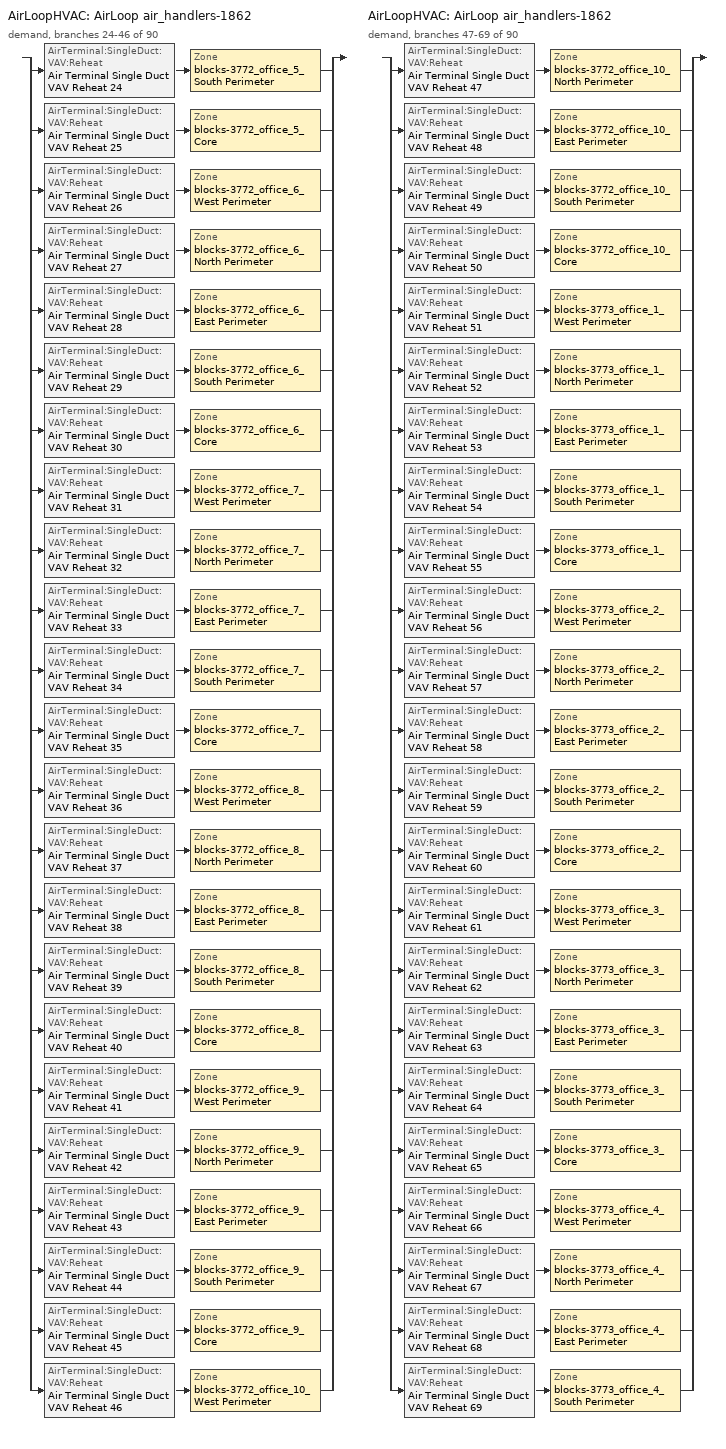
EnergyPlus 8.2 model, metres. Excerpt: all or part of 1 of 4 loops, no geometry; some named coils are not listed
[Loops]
AirLoopHVAC 'AirLoop air_handlers-1862'
 demand, branches 24-46 of 90: split
  | AirTerminal:SingleDuct:VAV:Reheat 'Air Terminal Single Duct VAV Reheat 24' > Zone 'blocks-3772_office_5_South Perimeter'
  | AirTerminal:SingleDuct:VAV:Reheat 'Air Terminal Single Duct VAV Reheat 25' > Zone 'blocks-3772_office_5_Core'
  | AirTerminal:SingleDuct:VAV:Reheat 'Air Terminal Single Duct VAV Reheat 26' > Zone 'blocks-3772_office_6_West Perimeter'
  | AirTerminal:SingleDuct:VAV:Reheat 'Air Terminal Single Duct VAV Reheat 27' > Zone 'blocks-3772_office_6_North Perimeter'
  | AirTerminal:SingleDuct:VAV:Reheat 'Air Terminal Single Duct VAV Reheat 28' > Zone 'blocks-3772_office_6_East Perimeter'
  | AirTerminal:SingleDuct:VAV:Reheat 'Air Terminal Single Duct VAV Reheat 29' > Zone 'blocks-3772_office_6_South Perimeter'
  | AirTerminal:SingleDuct:VAV:Reheat 'Air Terminal Single Duct VAV Reheat 30' > Zone 'blocks-3772_office_6_Core'
  | AirTerminal:SingleDuct:VAV:Reheat 'Air Terminal Single Duct VAV Reheat 31' > Zone 'blocks-3772_office_7_West Perimeter'
  | AirTerminal:SingleDuct:VAV:Reheat 'Air Terminal Single Duct VAV Reheat 32' > Zone 'blocks-3772_office_7_North Perimeter'
  | AirTerminal:SingleDuct:VAV:Reheat 'Air Terminal Single Duct VAV Reheat 33' > Zone 'blocks-3772_office_7_East Perimeter'
  | AirTerminal:SingleDuct:VAV:Reheat 'Air Terminal Single Duct VAV Reheat 34' > Zone 'blocks-3772_office_7_South Perimeter'
  | AirTerminal:SingleDuct:VAV:Reheat 'Air Terminal Single Duct VAV Reheat 35' > Zone 'blocks-3772_office_7_Core'
  | AirTerminal:SingleDuct:VAV:Reheat 'Air Terminal Single Duct VAV Reheat 36' > Zone 'blocks-3772_office_8_West Perimeter'
  | AirTerminal:SingleDuct:VAV:Reheat 'Air Terminal Single Duct VAV Reheat 37' > Zone 'blocks-3772_office_8_North Perimeter'
  | AirTerminal:SingleDuct:VAV:Reheat 'Air Terminal Single Duct VAV Reheat 38' > Zone 'blocks-3772_office_8_East Perimeter'
  | AirTerminal:SingleDuct:VAV:Reheat 'Air Terminal Single Duct VAV Reheat 39' > Zone 'blocks-3772_office_8_South Perimeter'
  | AirTerminal:SingleDuct:VAV:Reheat 'Air Terminal Single Duct VAV Reheat 40' > Zone 'blocks-3772_office_8_Core'
  | AirTerminal:SingleDuct:VAV:Reheat 'Air Terminal Single Duct VAV Reheat 41' > Zone 'blocks-3772_office_9_West Perimeter'
  | AirTerminal:SingleDuct:VAV:Reheat 'Air Terminal Single Duct VAV Reheat 42' > Zone 'blocks-3772_office_9_North Perimeter'
  | AirTerminal:SingleDuct:VAV:Reheat 'Air Terminal Single Duct VAV Reheat 43' > Zone 'blocks-3772_office_9_East Perimeter'
  | AirTerminal:SingleDuct:VAV:Reheat 'Air Terminal Single Duct VAV Reheat 44' > Zone 'blocks-3772_office_9_South Perimeter'
  | AirTerminal:SingleDuct:VAV:Reheat 'Air Terminal Single Duct VAV Reheat 45' > Zone 'blocks-3772_office_9_Core'
  | AirTerminal:SingleDuct:VAV:Reheat 'Air Terminal Single Duct VAV Reheat 46' > Zone 'blocks-3772_office_10_West Perimeter'
AirLoopHVAC 'AirLoop air_handlers-1862'
 demand, branches 47-69 of 90: split
  | AirTerminal:SingleDuct:VAV:Reheat 'Air Terminal Single Duct VAV Reheat 47' > Zone 'blocks-3772_office_10_North Perimeter'
  | AirTerminal:SingleDuct:VAV:Reheat 'Air Terminal Single Duct VAV Reheat 48' > Zone 'blocks-3772_office_10_East Perimeter'
  | AirTerminal:SingleDuct:VAV:Reheat 'Air Terminal Single Duct VAV Reheat 49' > Zone 'blocks-3772_office_10_South Perimeter'
  | AirTerminal:SingleDuct:VAV:Reheat 'Air Terminal Single Duct VAV Reheat 50' > Zone 'blocks-3772_office_10_Core'
  | AirTerminal:SingleDuct:VAV:Reheat 'Air Terminal Single Duct VAV Reheat 51' > Zone 'blocks-3773_office_1_West Perimeter'
  | AirTerminal:SingleDuct:VAV:Reheat 'Air Terminal Single Duct VAV Reheat 52' > Zone 'blocks-3773_office_1_North Perimeter'
  | AirTerminal:SingleDuct:VAV:Reheat 'Air Terminal Single Duct VAV Reheat 53' > Zone 'blocks-3773_office_1_East Perimeter'
  | AirTerminal:SingleDuct:VAV:Reheat 'Air Terminal Single Duct VAV Reheat 54' > Zone 'blocks-3773_office_1_South Perimeter'
  | AirTerminal:SingleDuct:VAV:Reheat 'Air Terminal Single Duct VAV Reheat 55' > Zone 'blocks-3773_office_1_Core'
  | AirTerminal:SingleDuct:VAV:Reheat 'Air Terminal Single Duct VAV Reheat 56' > Zone 'blocks-3773_office_2_West Perimeter'
  | AirTerminal:SingleDuct:VAV:Reheat 'Air Terminal Single Duct VAV Reheat 57' > Zone 'blocks-3773_office_2_North Perimeter'
  | AirTerminal:SingleDuct:VAV:Reheat 'Air Terminal Single Duct VAV Reheat 58' > Zone 'blocks-3773_office_2_East Perimeter'
  | AirTerminal:SingleDuct:VAV:Reheat 'Air Terminal Single Duct VAV Reheat 59' > Zone 'blocks-3773_office_2_South Perimeter'
  | AirTerminal:SingleDuct:VAV:Reheat 'Air Terminal Single Duct VAV Reheat 60' > Zone 'blocks-3773_office_2_Core'
  | AirTerminal:SingleDuct:VAV:Reheat 'Air Terminal Single Duct VAV Reheat 61' > Zone 'blocks-3773_office_3_West Perimeter'
  | AirTerminal:SingleDuct:VAV:Reheat 'Air Terminal Single Duct VAV Reheat 62' > Zone 'blocks-3773_office_3_North Perimeter'
  | AirTerminal:SingleDuct:VAV:Reheat 'Air Terminal Single Duct VAV Reheat 63' > Zone 'blocks-3773_office_3_East Perimeter'
  | AirTerminal:SingleDuct:VAV:Reheat 'Air Terminal Single Duct VAV Reheat 64' > Zone 'blocks-3773_office_3_South Perimeter'
  | AirTerminal:SingleDuct:VAV:Reheat 'Air Terminal Single Duct VAV Reheat 65' > Zone 'blocks-3773_office_3_Core'
  | AirTerminal:SingleDuct:VAV:Reheat 'Air Terminal Single Duct VAV Reheat 66' > Zone 'blocks-3773_office_4_West Perimeter'
  | AirTerminal:SingleDuct:VAV:Reheat 'Air Terminal Single Duct VAV Reheat 67' > Zone 'blocks-3773_office_4_North Perimeter'
  | AirTerminal:SingleDuct:VAV:Reheat 'Air Terminal Single Duct VAV Reheat 68' > Zone 'blocks-3773_office_4_East Perimeter'
  | AirTerminal:SingleDuct:VAV:Reheat 'Air Terminal Single Duct VAV Reheat 69' > Zone 'blocks-3773_office_4_South Perimeter'
[ZoneControl:Thermostat] Control Object Type 1=ThermostatSetpoint:DualSetpoint
Name | Zone or ZoneList | Control Type Schedule | Control Name 1
blocks-3772_office_10_Core Thermostat | blocks-3772_office_10_Core | blocks-3772_office_10_Core Thermostat Schedule | Thermostat Setpoint Dual Setpoint 50
blocks-3772_office_10_East Perimeter Thermostat | blocks-3772_office_10_East Perimeter | blocks-3772_office_10_East Perimeter Thermostat Schedule | Thermostat Setpoint Dual Setpoint 48
blocks-3772_office_10_North Perimeter Thermostat | blocks-3772_office_10_North Perimeter | blocks-3772_office_10_North Perimeter Thermostat Schedule | Thermostat Setpoint Dual Setpoint 47
blocks-3772_office_10_South Perimeter Thermostat | blocks-3772_office_10_South Perimeter | blocks-3772_office_10_South Perimeter Thermostat Schedule | Thermostat Setpoint Dual Setpoint 49
blocks-3772_office_10_West Perimeter Thermostat | blocks-3772_office_10_West Perimeter | blocks-3772_office_10_West Perimeter Thermostat Schedule | Thermostat Setpoint Dual Setpoint 46
blocks-3772_office_5_Core Thermostat | blocks-3772_office_5_Core | blocks-3772_office_5_Core Thermostat Schedule | Thermostat Setpoint Dual Setpoint 25
blocks-3772_office_5_South Perimeter Thermostat | blocks-3772_office_5_South Perimeter | blocks-3772_office_5_South Perimeter Thermostat Schedule | Thermostat Setpoint Dual Setpoint 24
blocks-3772_office_6_Core Thermostat | blocks-3772_office_6_Core | blocks-3772_office_6_Core Thermostat Schedule | Thermostat Setpoint Dual Setpoint 30
blocks-3772_office_6_East Perimeter Thermostat | blocks-3772_office_6_East Perimeter | blocks-3772_office_6_East Perimeter Thermostat Schedule | Thermostat Setpoint Dual Setpoint 28
blocks-3772_office_6_North Perimeter Thermostat | blocks-3772_office_6_North Perimeter | blocks-3772_office_6_North Perimeter Thermostat Schedule | Thermostat Setpoint Dual Setpoint 27
blocks-3772_office_6_South Perimeter Thermostat | blocks-3772_office_6_South Perimeter | blocks-3772_office_6_South Perimeter Thermostat Schedule | Thermostat Setpoint Dual Setpoint 29
blocks-3772_office_6_West Perimeter Thermostat | blocks-3772_office_6_West Perimeter | blocks-3772_office_6_West Perimeter Thermostat Schedule | Thermostat Setpoint Dual Setpoint 26
blocks-3772_office_7_Core Thermostat | blocks-3772_office_7_Core | blocks-3772_office_7_Core Thermostat Schedule | Thermostat Setpoint Dual Setpoint 35
blocks-3772_office_7_East Perimeter Thermostat | blocks-3772_office_7_East Perimeter | blocks-3772_office_7_East Perimeter Thermostat Schedule | Thermostat Setpoint Dual Setpoint 33
blocks-3772_office_7_North Perimeter Thermostat | blocks-3772_office_7_North Perimeter | blocks-3772_office_7_North Perimeter Thermostat Schedule | Thermostat Setpoint Dual Setpoint 32
blocks-3772_office_7_South Perimeter Thermostat | blocks-3772_office_7_South Perimeter | blocks-3772_office_7_South Perimeter Thermostat Schedule | Thermostat Setpoint Dual Setpoint 34
blocks-3772_office_7_West Perimeter Thermostat | blocks-3772_office_7_West Perimeter | blocks-3772_office_7_West Perimeter Thermostat Schedule | Thermostat Setpoint Dual Setpoint 31
blocks-3772_office_8_Core Thermostat | blocks-3772_office_8_Core | blocks-3772_office_8_Core Thermostat Schedule | Thermostat Setpoint Dual Setpoint 40
blocks-3772_office_8_East Perimeter Thermostat | blocks-3772_office_8_East Perimeter | blocks-3772_office_8_East Perimeter Thermostat Schedule | Thermostat Setpoint Dual Setpoint 38
blocks-3772_office_8_North Perimeter Thermostat | blocks-3772_office_8_North Perimeter | blocks-3772_office_8_North Perimeter Thermostat Schedule | Thermostat Setpoint Dual Setpoint 37
blocks-3772_office_8_South Perimeter Thermostat | blocks-3772_office_8_South Perimeter | blocks-3772_office_8_South Perimeter Thermostat Schedule | Thermostat Setpoint Dual Setpoint 39
blocks-3772_office_8_West Perimeter Thermostat | blocks-3772_office_8_West Perimeter | blocks-3772_office_8_West Perimeter Thermostat Schedule | Thermostat Setpoint Dual Setpoint 36
blocks-3772_office_9_Core Thermostat | blocks-3772_office_9_Core | blocks-3772_office_9_Core Thermostat Schedule | Thermostat Setpoint Dual Setpoint 45
blocks-3772_office_9_East Perimeter Thermostat | blocks-3772_office_9_East Perimeter | blocks-3772_office_9_East Perimeter Thermostat Schedule | Thermostat Setpoint Dual Setpoint 43
blocks-3772_office_9_North Perimeter Thermostat | blocks-3772_office_9_North Perimeter | blocks-3772_office_9_North Perimeter Thermostat Schedule | Thermostat Setpoint Dual Setpoint 42
blocks-3772_office_9_South Perimeter Thermostat | blocks-3772_office_9_South Perimeter | blocks-3772_office_9_South Perimeter Thermostat Schedule | Thermostat Setpoint Dual Setpoint 44
blocks-3772_office_9_West Perimeter Thermostat | blocks-3772_office_9_West Perimeter | blocks-3772_office_9_West Perimeter Thermostat Schedule | Thermostat Setpoint Dual Setpoint 41
blocks-3773_office_1_Core Thermostat | blocks-3773_office_1_Core | blocks-3773_office_1_Core Thermostat Schedule | Thermostat Setpoint Dual Setpoint 55
blocks-3773_office_1_East Perimeter Thermostat | blocks-3773_office_1_East Perimeter | blocks-3773_office_1_East Perimeter Thermostat Schedule | Thermostat Setpoint Dual Setpoint 53
blocks-3773_office_1_North Perimeter Thermostat | blocks-3773_office_1_North Perimeter | blocks-3773_office_1_North Perimeter Thermostat Schedule | Thermostat Setpoint Dual Setpoint 52
blocks-3773_office_1_South Perimeter Thermostat | blocks-3773_office_1_South Perimeter | blocks-3773_office_1_South Perimeter Thermostat Schedule | Thermostat Setpoint Dual Setpoint 54
blocks-3773_office_1_West Perimeter Thermostat | blocks-3773_office_1_West Perimeter | blocks-3773_office_1_West Perimeter Thermostat Schedule | Thermostat Setpoint Dual Setpoint 51
blocks-3773_office_2_Core Thermostat | blocks-3773_office_2_Core | blocks-3773_office_2_Core Thermostat Schedule | Thermostat Setpoint Dual Setpoint 60
blocks-3773_office_2_East Perimeter Thermostat | blocks-3773_office_2_East Perimeter | blocks-3773_office_2_East Perimeter Thermostat Schedule | Thermostat Setpoint Dual Setpoint 58
blocks-3773_office_2_North Perimeter Thermostat | blocks-3773_office_2_North Perimeter | blocks-3773_office_2_North Perimeter Thermostat Schedule | Thermostat Setpoint Dual Setpoint 57
blocks-3773_office_2_South Perimeter Thermostat | blocks-3773_office_2_South Perimeter | blocks-3773_office_2_South Perimeter Thermostat Schedule | Thermostat Setpoint Dual Setpoint 59
blocks-3773_office_2_West Perimeter Thermostat | blocks-3773_office_2_West Perimeter | blocks-3773_office_2_West Perimeter Thermostat Schedule | Thermostat Setpoint Dual Setpoint 56
blocks-3773_office_3_Core Thermostat | blocks-3773_office_3_Core | blocks-3773_office_3_Core Thermostat Schedule | Thermostat Setpoint Dual Setpoint 65
blocks-3773_office_3_East Perimeter Thermostat | blocks-3773_office_3_East Perimeter | blocks-3773_office_3_East Perimeter Thermostat Schedule | Thermostat Setpoint Dual Setpoint 63
blocks-3773_office_3_North Perimeter Thermostat | blocks-3773_office_3_North Perimeter | blocks-3773_office_3_North Perimeter Thermostat Schedule | Thermostat Setpoint Dual Setpoint 62
blocks-3773_office_3_South Perimeter Thermostat | blocks-3773_office_3_South Perimeter | blocks-3773_office_3_South Perimeter Thermostat Schedule | Thermostat Setpoint Dual Setpoint 64
blocks-3773_office_3_West Perimeter Thermostat | blocks-3773_office_3_West Perimeter | blocks-3773_office_3_West Perimeter Thermostat Schedule | Thermostat Setpoint Dual Setpoint 61
blocks-3773_office_4_East Perimeter Thermostat | blocks-3773_office_4_East Perimeter | blocks-3773_office_4_East Perimeter Thermostat Schedule | Thermostat Setpoint Dual Setpoint 68
blocks-3773_office_4_North Perimeter Thermostat | blocks-3773_office_4_North Perimeter | blocks-3773_office_4_North Perimeter Thermostat Schedule | Thermostat Setpoint Dual Setpoint 67
blocks-3773_office_4_South Perimeter Thermostat | blocks-3773_office_4_South Perimeter | blocks-3773_office_4_South Perimeter Thermostat Schedule | Thermostat Setpoint Dual Setpoint 69
blocks-3773_office_4_West Perimeter Thermostat | blocks-3773_office_4_West Perimeter | blocks-3773_office_4_West Perimeter Thermostat Schedule | Thermostat Setpoint Dual Setpoint 66
[ThermostatSetpoint:DualSetpoint]
Name | Heating Setpoint Temperature Schedule | Cooling Setpoint Temperature Schedule
Thermostat Setpoint Dual Setpoint 50; Thermostat Setpoint Dual Setpoint 48; Thermostat Setpoint Dual Setpoint 47; Thermostat Setpoint Dual Setpoint 49; Thermostat Setpoint Dual Setpoint 46; Thermostat Setpoint Dual Setpoint 25; Thermostat Setpoint Dual Setpoint 24; Thermostat Setpoint Dual Setpoint 30; Thermostat Setpoint Dual Setpoint 28; Thermostat Setpoint Dual Setpoint 27; Thermostat Setpoint Dual Setpoint 29; Thermostat Setpoint Dual Setpoint 26; Thermostat Setpoint Dual Setpoint 35; Thermostat Setpoint Dual Setpoint 33; Thermostat Setpoint Dual Setpoint 32; Thermostat Setpoint Dual Setpoint 34; Thermostat Setpoint Dual Setpoint 31; Thermostat Setpoint Dual Setpoint 40; Thermostat Setpoint Dual Setpoint 38; Thermostat Setpoint Dual Setpoint 37; Thermostat Setpoint Dual Setpoint 39; Thermostat Setpoint Dual Setpoint 36; Thermostat Setpoint Dual Setpoint 45; Thermostat Setpoint Dual Setpoint 43; Thermostat Setpoint Dual Setpoint 42; Thermostat Setpoint Dual Setpoint 44; Thermostat Setpoint Dual Setpoint 41 | PNNL_Asset_Rating_Office_Heating_Schedule | PNNL_Asset_Rating_Office_Cooling_Schedule
Thermostat Setpoint Dual Setpoint 55; Thermostat Setpoint Dual Setpoint 53; Thermostat Setpoint Dual Setpoint 52; Thermostat Setpoint Dual Setpoint 54; Thermostat Setpoint Dual Setpoint 51; Thermostat Setpoint Dual Setpoint 60; Thermostat Setpoint Dual Setpoint 58; Thermostat Setpoint Dual Setpoint 57; Thermostat Setpoint Dual Setpoint 59; Thermostat Setpoint Dual Setpoint 56; Thermostat Setpoint Dual Setpoint 65; Thermostat Setpoint Dual Setpoint 63; Thermostat Setpoint Dual Setpoint 62; Thermostat Setpoint Dual Setpoint 64; Thermostat Setpoint Dual Setpoint 61; Thermostat Setpoint Dual Setpoint 68; Thermostat Setpoint Dual Setpoint 67; Thermostat Setpoint Dual Setpoint 69; Thermostat Setpoint Dual Setpoint 66 | PNNL_Asset_Rating_Office_Heating_Schedule 1 | PNNL_Asset_Rating_Office_Cooling_Schedule 1
[AirTerminal:SingleDuct:VAV:Reheat] Availability Schedule=Always_On; Maximum Air Flow Rate {m3/s}=Autosize; Zone Minimum Air Flow Input Method=Constant; Constant Minimum Air Flow Fraction=0.4; Fixed Minimum Air Flow Rate {m3/s}=0; Maximum Hot Water or Steam Flow Rate {m3/s}=Autosize; Minimum Hot Water or Steam Flow Rate {m3/s}=0; Convergence Tolerance=0.001; Damper Heating Action=Normal; Maximum Flow per Zone Floor Area During Reheat {m3/s-m2}=Autocalculate; Maximum Flow Fraction During Reheat=Autocalculate; Maximum Reheat Air Temperature {C}=35
Name | Reheat Coil
Air Terminal Single Duct VAV Reheat 50 | Coil Heating Water 51
Air Terminal Single Duct VAV Reheat 48 | Coil Heating Water 49
Air Terminal Single Duct VAV Reheat 47 | Coil Heating Water 48
Air Terminal Single Duct VAV Reheat 49 | Coil Heating Water 50
Air Terminal Single Duct VAV Reheat 46 | Coil Heating Water 47
Air Terminal Single Duct VAV Reheat 25 | Coil Heating Water 26
Air Terminal Single Duct VAV Reheat 24 | Coil Heating Water 25
Air Terminal Single Duct VAV Reheat 30 | Coil Heating Water 31
Air Terminal Single Duct VAV Reheat 28 | Coil Heating Water 29
Air Terminal Single Duct VAV Reheat 27 | Coil Heating Water 28
Air Terminal Single Duct VAV Reheat 29 | Coil Heating Water 30
Air Terminal Single Duct VAV Reheat 26 | Coil Heating Water 27
Air Terminal Single Duct VAV Reheat 35 | Coil Heating Water 36
Air Terminal Single Duct VAV Reheat 33 | Coil Heating Water 34
Air Terminal Single Duct VAV Reheat 32 | Coil Heating Water 33
Air Terminal Single Duct VAV Reheat 34 | Coil Heating Water 35
Air Terminal Single Duct VAV Reheat 31 | Coil Heating Water 32
Air Terminal Single Duct VAV Reheat 40 | Coil Heating Water 41
Air Terminal Single Duct VAV Reheat 38 | Coil Heating Water 39
Air Terminal Single Duct VAV Reheat 37 | Coil Heating Water 38
Air Terminal Single Duct VAV Reheat 39 | Coil Heating Water 40
Air Terminal Single Duct VAV Reheat 36 | Coil Heating Water 37
Air Terminal Single Duct VAV Reheat 45 | Coil Heating Water 46
Air Terminal Single Duct VAV Reheat 43 | Coil Heating Water 44
Air Terminal Single Duct VAV Reheat 42 | Coil Heating Water 43
Air Terminal Single Duct VAV Reheat 44 | Coil Heating Water 45
Air Terminal Single Duct VAV Reheat 41 | Coil Heating Water 42
Air Terminal Single Duct VAV Reheat 55 | Coil Heating Water 56
Air Terminal Single Duct VAV Reheat 53 | Coil Heating Water 54
Air Terminal Single Duct VAV Reheat 52 | Coil Heating Water 53
Air Terminal Single Duct VAV Reheat 54 | Coil Heating Water 55
Air Terminal Single Duct VAV Reheat 51 | Coil Heating Water 52
Air Terminal Single Duct VAV Reheat 60 | Coil Heating Water 61
Air Terminal Single Duct VAV Reheat 58 | Coil Heating Water 59
Air Terminal Single Duct VAV Reheat 57 | Coil Heating Water 58
Air Terminal Single Duct VAV Reheat 59 | Coil Heating Water 60
Air Terminal Single Duct VAV Reheat 56 | Coil Heating Water 57
Air Terminal Single Duct VAV Reheat 65 | Coil Heating Water 66
Air Terminal Single Duct VAV Reheat 63 | Coil Heating Water 64
Air Terminal Single Duct VAV Reheat 62 | Coil Heating Water 63
Air Terminal Single Duct VAV Reheat 64 | Coil Heating Water 65
Air Terminal Single Duct VAV Reheat 61 | Coil Heating Water 62
Air Terminal Single Duct VAV Reheat 68 | Coil Heating Water 69
Air Terminal Single Duct VAV Reheat 67 | Coil Heating Water 68
Air Terminal Single Duct VAV Reheat 69 | Coil Heating Water 70
Air Terminal Single Duct VAV Reheat 66 | Coil Heating Water 67
[Zone equipment]
blocks-3772_office_10_Core: Air Terminal Single Duct VAV Reheat 50
blocks-3772_office_10_East Perimeter: Air Terminal Single Duct VAV Reheat 48
blocks-3772_office_10_North Perimeter: Air Terminal Single Duct VAV Reheat 47
blocks-3772_office_10_South Perimeter: Air Terminal Single Duct VAV Reheat 49
blocks-3772_office_10_West Perimeter: Air Terminal Single Duct VAV Reheat 46
blocks-3772_office_5_Core: Air Terminal Single Duct VAV Reheat 25
blocks-3772_office_5_South Perimeter: Air Terminal Single Duct VAV Reheat 24
blocks-3772_office_6_Core: Air Terminal Single Duct VAV Reheat 30
blocks-3772_office_6_East Perimeter: Air Terminal Single Duct VAV Reheat 28
blocks-3772_office_6_North Perimeter: Air Terminal Single Duct VAV Reheat 27
blocks-3772_office_6_South Perimeter: Air Terminal Single Duct VAV Reheat 29
blocks-3772_office_6_West Perimeter: Air Terminal Single Duct VAV Reheat 26
blocks-3772_office_7_Core: Air Terminal Single Duct VAV Reheat 35
blocks-3772_office_7_East Perimeter: Air Terminal Single Duct VAV Reheat 33
blocks-3772_office_7_North Perimeter: Air Terminal Single Duct VAV Reheat 32
blocks-3772_office_7_South Perimeter: Air Terminal Single Duct VAV Reheat 34
blocks-3772_office_7_West Perimeter: Air Terminal Single Duct VAV Reheat 31
blocks-3772_office_8_Core: Air Terminal Single Duct VAV Reheat 40
blocks-3772_office_8_East Perimeter: Air Terminal Single Duct VAV Reheat 38
blocks-3772_office_8_North Perimeter: Air Terminal Single Duct VAV Reheat 37
blocks-3772_office_8_South Perimeter: Air Terminal Single Duct VAV Reheat 39
blocks-3772_office_8_West Perimeter: Air Terminal Single Duct VAV Reheat 36
blocks-3772_office_9_Core: Air Terminal Single Duct VAV Reheat 45
blocks-3772_office_9_East Perimeter: Air Terminal Single Duct VAV Reheat 43
blocks-3772_office_9_North Perimeter: Air Terminal Single Duct VAV Reheat 42
blocks-3772_office_9_South Perimeter: Air Terminal Single Duct VAV Reheat 44
blocks-3772_office_9_West Perimeter: Air Terminal Single Duct VAV Reheat 41
blocks-3773_office_1_Core: Air Terminal Single Duct VAV Reheat 55
blocks-3773_office_1_East Perimeter: Air Terminal Single Duct VAV Reheat 53
blocks-3773_office_1_North Perimeter: Air Terminal Single Duct VAV Reheat 52
blocks-3773_office_1_South Perimeter: Air Terminal Single Duct VAV Reheat 54
blocks-3773_office_1_West Perimeter: Air Terminal Single Duct VAV Reheat 51
blocks-3773_office_2_Core: Air Terminal Single Duct VAV Reheat 60
blocks-3773_office_2_East Perimeter: Air Terminal Single Duct VAV Reheat 58
blocks-3773_office_2_North Perimeter: Air Terminal Single Duct VAV Reheat 57
blocks-3773_office_2_South Perimeter: Air Terminal Single Duct VAV Reheat 59
blocks-3773_office_2_West Perimeter: Air Terminal Single Duct VAV Reheat 56
blocks-3773_office_3_Core: Air Terminal Single Duct VAV Reheat 65
blocks-3773_office_3_East Perimeter: Air Terminal Single Duct VAV Reheat 63
blocks-3773_office_3_North Perimeter: Air Terminal Single Duct VAV Reheat 62
blocks-3773_office_3_South Perimeter: Air Terminal Single Duct VAV Reheat 64
blocks-3773_office_3_West Perimeter: Air Terminal Single Duct VAV Reheat 61
blocks-3773_office_4_East Perimeter: Air Terminal Single Duct VAV Reheat 68
blocks-3773_office_4_North Perimeter: Air Terminal Single Duct VAV Reheat 67
blocks-3773_office_4_South Perimeter: Air Terminal Single Duct VAV Reheat 69
blocks-3773_office_4_West Perimeter: Air Terminal Single Duct VAV Reheat 66
[Sizing:Zone] Zone Cooling Design Supply Air Temperature Input Method=SupplyAirTemperature; Zone Cooling Design Supply Air Temperature {C}=14; Zone Heating Design Supply Air Temperature Input Method=SupplyAirTemperature; Zone Heating Design Supply Air Temperature {C}=40; Zone Cooling Design Supply Air Humidity Ratio {kgWater/kgDryAir}=0.0085; Zone Heating Design Supply Air Humidity Ratio {kgWater/kgDryAir}=0.008; Design Specification Outdoor Air Object=PNNL_Asset_Rating_Office_Outdoor_Air; Cooling Design Air Flow Method=DesignDay; Cooling Design Air Flow Rate {m3/s}=0; Cooling Minimum Air Flow per Zone Floor Area {m3/s-m2}=0.000762; Cooling Minimum Air Flow {m3/s}=0; Cooling Minimum Air Flow Fraction=0; Heating Design Air Flow Method=DesignDay; Heating Design Air Flow Rate {m3/s}=0; Heating Maximum Air Flow per Zone Floor Area {m3/s-m2}=0.002032; Heating Maximum Air Flow {m3/s}=0.141576; Heating Maximum Air Flow Fraction=0.3
Name | Design Specification Zone Air Distribution Object
blocks-3772_office_10_Core | blocks-3772_office_10_Core Design Spec Zone Air Dist
blocks-3772_office_10_East Perimeter | blocks-3772_office_10_East Perimeter Design Spec Zone Air Dist
blocks-3772_office_10_North Perimeter | blocks-3772_office_10_North Perimeter Design Spec Zone Air Dist
blocks-3772_office_10_South Perimeter | blocks-3772_office_10_South Perimeter Design Spec Zone Air Dist
blocks-3772_office_10_West Perimeter | blocks-3772_office_10_West Perimeter Design Spec Zone Air Dist
blocks-3772_office_5_Core | blocks-3772_office_5_Core Design Spec Zone Air Dist
blocks-3772_office_5_South Perimeter | blocks-3772_office_5_South Perimeter Design Spec Zone Air Dist
blocks-3772_office_6_Core | blocks-3772_office_6_Core Design Spec Zone Air Dist
blocks-3772_office_6_East Perimeter | blocks-3772_office_6_East Perimeter Design Spec Zone Air Dist
blocks-3772_office_6_North Perimeter | blocks-3772_office_6_North Perimeter Design Spec Zone Air Dist
blocks-3772_office_6_South Perimeter | blocks-3772_office_6_South Perimeter Design Spec Zone Air Dist
blocks-3772_office_6_West Perimeter | blocks-3772_office_6_West Perimeter Design Spec Zone Air Dist
blocks-3772_office_7_Core | blocks-3772_office_7_Core Design Spec Zone Air Dist
blocks-3772_office_7_East Perimeter | blocks-3772_office_7_East Perimeter Design Spec Zone Air Dist
blocks-3772_office_7_North Perimeter | blocks-3772_office_7_North Perimeter Design Spec Zone Air Dist
blocks-3772_office_7_South Perimeter | blocks-3772_office_7_South Perimeter Design Spec Zone Air Dist
blocks-3772_office_7_West Perimeter | blocks-3772_office_7_West Perimeter Design Spec Zone Air Dist
blocks-3772_office_8_Core | blocks-3772_office_8_Core Design Spec Zone Air Dist
blocks-3772_office_8_East Perimeter | blocks-3772_office_8_East Perimeter Design Spec Zone Air Dist
blocks-3772_office_8_North Perimeter | blocks-3772_office_8_North Perimeter Design Spec Zone Air Dist
blocks-3772_office_8_South Perimeter | blocks-3772_office_8_South Perimeter Design Spec Zone Air Dist
blocks-3772_office_8_West Perimeter | blocks-3772_office_8_West Perimeter Design Spec Zone Air Dist
blocks-3772_office_9_Core | blocks-3772_office_9_Core Design Spec Zone Air Dist
blocks-3772_office_9_East Perimeter | blocks-3772_office_9_East Perimeter Design Spec Zone Air Dist
blocks-3772_office_9_North Perimeter | blocks-3772_office_9_North Perimeter Design Spec Zone Air Dist
blocks-3772_office_9_South Perimeter | blocks-3772_office_9_South Perimeter Design Spec Zone Air Dist
blocks-3772_office_9_West Perimeter | blocks-3772_office_9_West Perimeter Design Spec Zone Air Dist
blocks-3773_office_1_Core | blocks-3773_office_1_Core Design Spec Zone Air Dist
blocks-3773_office_1_East Perimeter | blocks-3773_office_1_East Perimeter Design Spec Zone Air Dist
blocks-3773_office_1_North Perimeter | blocks-3773_office_1_North Perimeter Design Spec Zone Air Dist
blocks-3773_office_1_South Perimeter | blocks-3773_office_1_South Perimeter Design Spec Zone Air Dist
blocks-3773_office_1_West Perimeter | blocks-3773_office_1_West Perimeter Design Spec Zone Air Dist
blocks-3773_office_2_Core | blocks-3773_office_2_Core Design Spec Zone Air Dist
blocks-3773_office_2_East Perimeter | blocks-3773_office_2_East Perimeter Design Spec Zone Air Dist
blocks-3773_office_2_North Perimeter | blocks-3773_office_2_North Perimeter Design Spec Zone Air Dist
blocks-3773_office_2_South Perimeter | blocks-3773_office_2_South Perimeter Design Spec Zone Air Dist
blocks-3773_office_2_West Perimeter | blocks-3773_office_2_West Perimeter Design Spec Zone Air Dist
blocks-3773_office_3_Core | blocks-3773_office_3_Core Design Spec Zone Air Dist
blocks-3773_office_3_East Perimeter | blocks-3773_office_3_East Perimeter Design Spec Zone Air Dist
blocks-3773_office_3_North Perimeter | blocks-3773_office_3_North Perimeter Design Spec Zone Air Dist
blocks-3773_office_3_South Perimeter | blocks-3773_office_3_South Perimeter Design Spec Zone Air Dist
blocks-3773_office_3_West Perimeter | blocks-3773_office_3_West Perimeter Design Spec Zone Air Dist
blocks-3773_office_4_East Perimeter | blocks-3773_office_4_East Perimeter Design Spec Zone Air Dist
blocks-3773_office_4_North Perimeter | blocks-3773_office_4_North Perimeter Design Spec Zone Air Dist
blocks-3773_office_4_South Perimeter | blocks-3773_office_4_South Perimeter Design Spec Zone Air Dist
blocks-3773_office_4_West Perimeter | blocks-3773_office_4_West Perimeter Design Spec Zone Air Dist
[DesignSpecification:ZoneAirDistribution] Zone Air Distribution Effectiveness in Cooling Mode=1; Zone Air Distribution Effectiveness in Heating Mode=1
blocks-3772_office_10_Core Design Spec Zone Air Dist; blocks-3772_office_10_East Perimeter Design Spec Zone Air Dist; blocks-3772_office_10_North Perimeter Design Spec Zone Air Dist; blocks-3772_office_10_South Perimeter Design Spec Zone Air Dist; blocks-3772_office_10_West Perimeter Design Spec Zone Air Dist; blocks-3772_office_5_Core Design Spec Zone Air Dist; blocks-3772_office_5_South Perimeter Design Spec Zone Air Dist; blocks-3772_office_6_Core Design Spec Zone Air Dist; blocks-3772_office_6_East Perimeter Design Spec Zone Air Dist; blocks-3772_office_6_North Perimeter Design Spec Zone Air Dist; blocks-3772_office_6_South Perimeter Design Spec Zone Air Dist; blocks-3772_office_6_West Perimeter Design Spec Zone Air Dist; blocks-3772_office_7_Core Design Spec Zone Air Dist; blocks-3772_office_7_East Perimeter Design Spec Zone Air Dist; blocks-3772_office_7_North Perimeter Design Spec Zone Air Dist; blocks-3772_office_7_South Perimeter Design Spec Zone Air Dist; blocks-3772_office_7_West Perimeter Design Spec Zone Air Dist; blocks-3772_office_8_Core Design Spec Zone Air Dist; blocks-3772_office_8_East Perimeter Design Spec Zone Air Dist; blocks-3772_office_8_North Perimeter Design Spec Zone Air Dist; blocks-3772_office_8_South Perimeter Design Spec Zone Air Dist; blocks-3772_office_8_West Perimeter Design Spec Zone Air Dist; blocks-3772_office_9_Core Design Spec Zone Air Dist; blocks-3772_office_9_East Perimeter Design Spec Zone Air Dist; blocks-3772_office_9_North Perimeter Design Spec Zone Air Dist; blocks-3772_office_9_South Perimeter Design Spec Zone Air Dist; blocks-3772_office_9_West Perimeter Design Spec Zone Air Dist; blocks-3773_office_1_Core Design Spec Zone Air Dist; blocks-3773_office_1_East Perimeter Design Spec Zone Air Dist; blocks-3773_office_1_North Perimeter Design Spec Zone Air Dist; blocks-3773_office_1_South Perimeter Design Spec Zone Air Dist; blocks-3773_office_1_West Perimeter Design Spec Zone Air Dist; blocks-3773_office_2_Core Design Spec Zone Air Dist; blocks-3773_office_2_East Perimeter Design Spec Zone Air Dist; blocks-3773_office_2_North Perimeter Design Spec Zone Air Dist; blocks-3773_office_2_South Perimeter Design Spec Zone Air Dist; blocks-3773_office_2_West Perimeter Design Spec Zone Air Dist; blocks-3773_office_3_Core Design Spec Zone Air Dist; blocks-3773_office_3_East Perimeter Design Spec Zone Air Dist; blocks-3773_office_3_North Perimeter Design Spec Zone Air Dist; blocks-3773_office_3_South Perimeter Design Spec Zone Air Dist; blocks-3773_office_3_West Perimeter Design Spec Zone Air Dist; blocks-3773_office_4_East Perimeter Design Spec Zone Air Dist; blocks-3773_office_4_North Perimeter Design Spec Zone Air Dist; blocks-3773_office_4_South Perimeter Design Spec Zone Air Dist; blocks-3773_office_4_West Perimeter Design Spec Zone Air Dist
[DesignSpecification:OutdoorAir]
PNNL_Asset_Rating_Office_Outdoor_Air: Outdoor Air Method=Sum; Outdoor Air Flow per Person {m3/s-person}=0; Outdoor Air Flow per Zone Floor Area {m3/s-m2}=0.0004318; Outdoor Air Flow per Zone {m3/s}=0; Outdoor Air Flow Air Changes per Hour {1/hr}=0
[Schedule:Day:Interval]
PNNL_Asset_Rating_Office_Heating_Schedule_Week_Day; PNNL_Asset_Rating_Office_Heating_Schedule_Winter_Design_Day; PNNL_Asset_Rating_Office_Heating_Schedule_Week_Day 1; PNNL_Asset_Rating_Office_Heating_Schedule_Winter_Design_Day 1: No, 01:00, 15.6, 02:00, 15.6, 03:00, 15.6, 04:00, 15.6, 05:00, 15.6, 06:00, 17.6, 07:00, 19.6, 08:00, 21, 09:00, 21, 10:00, 21, 11:00, 21, 12:00, 21, 13:00, 21, 14:00, 21, 15:00, 21, 16:00, 21, 17:00, 21, 18:00, 21, 19:00, 21, 20:00, 21, 21:00, 21, 22:00, 21, 23:00, 15.6, 24:00, 15.6
PNNL_Asset_Rating_Office_Heating_Schedule_Saturday; PNNL_Asset_Rating_Office_Heating_Schedule_Saturday 1: No, 01:00, 15.6, 02:00, 15.6, 03:00, 15.6, 04:00, 15.6, 05:00, 15.6, 06:00, 17.6, 07:00, 19.6, 08:00, 21, 09:00, 21, 10:00, 21, 11:00, 21, 12:00, 21, 13:00, 21, 14:00, 21, 15:00, 21, 16:00, 21, 17:00, 21, 18:00, 15.6, 19:00, 15.6, 20:00, 15.6, 21:00, 15.6, 22:00, 15.6, 23:00, 15.6, 24:00, 15.6
PNNL_Asset_Rating_Office_Heating_Schedule_Sunday; PNNL_Asset_Rating_Office_Heating_Schedule_Summer_Design_Day; PNNL_Asset_Rating_Office_Heating_Schedule_Sunday 1; PNNL_Asset_Rating_Office_Heating_Schedule_Summer_Design_Day 1: No, 01:00, 15.6, 02:00, 15.6, 03:00, 15.6, 04:00, 15.6, 05:00, 15.6, 06:00, 15.6, 07:00, 15.6, 08:00, 15.6, 09:00, 15.6, 10:00, 15.6, 11:00, 15.6, 12:00, 15.6, 13:00, 15.6, 14:00, 15.6, 15:00, 15.6, 16:00, 15.6, 17:00, 15.6, 18:00, 15.6, 19:00, 15.6, 20:00, 15.6, 21:00, 15.6, 22:00, 15.6, 23:00, 15.6, 24:00, 15.6
PNNL_Asset_Rating_Office_Cooling_Schedule_Week_Day; PNNL_Asset_Rating_Office_Cooling_Schedule_Summer_Design_Day; PNNL_Asset_Rating_Office_Cooling_Schedule_Week_Day 1; PNNL_Asset_Rating_Office_Cooling_Schedule_Summer_Design_Day 1: No, 01:00, 26.7, 02:00, 26.7, 03:00, 26.7, 04:00, 26.7, 05:00, 26.7, 06:00, 25.7, 07:00, 25, 08:00, 24, 09:00, 24, 10:00, 24, 11:00, 24, 12:00, 24, 13:00, 24, 14:00, 24, 15:00, 24, 16:00, 24, 17:00, 24, 18:00, 24, 19:00, 24, 20:00, 24, 21:00, 24, 22:00, 24, 23:00, 26.7, 24:00, 26.7
PNNL_Asset_Rating_Office_Cooling_Schedule_Saturday; PNNL_Asset_Rating_Office_Cooling_Schedule_Saturday 1: No, 01:00, 26.7, 02:00, 26.7, 03:00, 26.7, 04:00, 26.7, 05:00, 26.7, 06:00, 25.7, 07:00, 25, 08:00, 24, 09:00, 24, 10:00, 24, 11:00, 24, 12:00, 24, 13:00, 24, 14:00, 24, 15:00, 24, 16:00, 24, 17:00, 24, 18:00, 26.7, 19:00, 26.7, 20:00, 26.7, 21:00, 26.7, 22:00, 26.7, 23:00, 26.7, 24:00, 26.7
PNNL_Asset_Rating_Office_Cooling_Schedule_Sunday; PNNL_Asset_Rating_Office_Cooling_Schedule_Winter_Design_Day; PNNL_Asset_Rating_Office_Cooling_Schedule_Sunday 1; PNNL_Asset_Rating_Office_Cooling_Schedule_Winter_Design_Day 1: No, 01:00, 26.7, 02:00, 26.7, 03:00, 26.7, 04:00, 26.7, 05:00, 26.7, 06:00, 26.7, 07:00, 26.7, 08:00, 26.7, 09:00, 26.7, 10:00, 26.7, 11:00, 26.7, 12:00, 26.7, 13:00, 26.7, 14:00, 26.7, 15:00, 26.7, 16:00, 26.7, 17:00, 26.7, 18:00, 26.7, 19:00, 26.7, 20:00, 26.7, 21:00, 26.7, 22:00, 26.7, 23:00, 26.7, 24:00, 26.7
Always_On_Default; Always_On_Summer_Design_Day; Always_On_Winter_Design_Day: No, 24:00, 1
[Schedule:Week:Daily]
Schedule:Week:Daily {9dd56bcc-7412-4463-8e86-8afb7f9171bf}: PNNL_Asset_Rating_Office_Heating_Schedule_Week_Day, PNNL_Asset_Rating_Office_Heating_Schedule_Week_Day, PNNL_Asset_Rating_Office_Heating_Schedule_Week_Day, PNNL_Asset_Rating_Office_Heating_Schedule_Week_Day, PNNL_Asset_Rating_Office_Heating_Schedule_Week_Day, PNNL_Asset_Rating_Office_Heating_Schedule_Week_Day, PNNL_Asset_Rating_Office_Heating_Schedule_Saturday, PNNL_Asset_Rating_Office_Heating_Schedule_Week_Day, PNNL_Asset_Rating_Office_Heating_Schedule_Summer_Design_Day, PNNL_Asset_Rating_Office_Heating_Schedule_Winter_Design_Day, PNNL_Asset_Rating_Office_Heating_Schedule_Week_Day, PNNL_Asset_Rating_Office_Heating_Schedule_Week_Day
Schedule:Week:Daily {4b1b7100-c1e8-43c6-99c4-c374a3507a67}: PNNL_Asset_Rating_Office_Heating_Schedule_Sunday, PNNL_Asset_Rating_Office_Heating_Schedule_Week_Day, PNNL_Asset_Rating_Office_Heating_Schedule_Week_Day, PNNL_Asset_Rating_Office_Heating_Schedule_Week_Day, PNNL_Asset_Rating_Office_Heating_Schedule_Week_Day, PNNL_Asset_Rating_Office_Heating_Schedule_Week_Day, PNNL_Asset_Rating_Office_Heating_Schedule_Saturday, PNNL_Asset_Rating_Office_Heating_Schedule_Week_Day, PNNL_Asset_Rating_Office_Heating_Schedule_Summer_Design_Day, PNNL_Asset_Rating_Office_Heating_Schedule_Winter_Design_Day, PNNL_Asset_Rating_Office_Heating_Schedule_Week_Day, PNNL_Asset_Rating_Office_Heating_Schedule_Week_Day
Schedule:Week:Daily {e513511e-12bc-4b85-abca-a77b4efa03b0}: PNNL_Asset_Rating_Office_Cooling_Schedule_Week_Day, PNNL_Asset_Rating_Office_Cooling_Schedule_Week_Day, PNNL_Asset_Rating_Office_Cooling_Schedule_Week_Day, PNNL_Asset_Rating_Office_Cooling_Schedule_Week_Day, PNNL_Asset_Rating_Office_Cooling_Schedule_Week_Day, PNNL_Asset_Rating_Office_Cooling_Schedule_Week_Day, PNNL_Asset_Rating_Office_Cooling_Schedule_Saturday, PNNL_Asset_Rating_Office_Cooling_Schedule_Week_Day, PNNL_Asset_Rating_Office_Cooling_Schedule_Summer_Design_Day, PNNL_Asset_Rating_Office_Cooling_Schedule_Winter_Design_Day, PNNL_Asset_Rating_Office_Cooling_Schedule_Week_Day, PNNL_Asset_Rating_Office_Cooling_Schedule_Week_Day
Schedule:Week:Daily {5deea7b2-5378-42de-80a4-d3a2b7e781a5}: PNNL_Asset_Rating_Office_Cooling_Schedule_Sunday, PNNL_Asset_Rating_Office_Cooling_Schedule_Week_Day, PNNL_Asset_Rating_Office_Cooling_Schedule_Week_Day, PNNL_Asset_Rating_Office_Cooling_Schedule_Week_Day, PNNL_Asset_Rating_Office_Cooling_Schedule_Week_Day, PNNL_Asset_Rating_Office_Cooling_Schedule_Week_Day, PNNL_Asset_Rating_Office_Cooling_Schedule_Saturday, PNNL_Asset_Rating_Office_Cooling_Schedule_Week_Day, PNNL_Asset_Rating_Office_Cooling_Schedule_Summer_Design_Day, PNNL_Asset_Rating_Office_Cooling_Schedule_Winter_Design_Day, PNNL_Asset_Rating_Office_Cooling_Schedule_Week_Day, PNNL_Asset_Rating_Office_Cooling_Schedule_Week_Day
Schedule:Week:Daily {499cf1ef-c21c-4c92-888c-d516116ef112}: Always_On_Default, Always_On_Default, Always_On_Default, Always_On_Default, Always_On_Default, Always_On_Default, Always_On_Default, Always_On_Default, Always_On_Summer_Design_Day, Always_On_Winter_Design_Day, Always_On_Default, Always_On_Default
Schedule:Week:Daily {35902cab-18f7-45b0-8f26-58888df19278}: PNNL_Asset_Rating_Office_Heating_Schedule_Week_Day 1, PNNL_Asset_Rating_Office_Heating_Schedule_Week_Day 1, PNNL_Asset_Rating_Office_Heating_Schedule_Week_Day 1, PNNL_Asset_Rating_Office_Heating_Schedule_Week_Day 1, PNNL_Asset_Rating_Office_Heating_Schedule_Week_Day 1, PNNL_Asset_Rating_Office_Heating_Schedule_Week_Day 1, PNNL_Asset_Rating_Office_Heating_Schedule_Saturday 1, PNNL_Asset_Rating_Office_Heating_Schedule_Week_Day 1, PNNL_Asset_Rating_Office_Heating_Schedule_Summer_Design_Day 1, PNNL_Asset_Rating_Office_Heating_Schedule_Winter_Design_Day 1, PNNL_Asset_Rating_Office_Heating_Schedule_Week_Day 1, PNNL_Asset_Rating_Office_Heating_Schedule_Week_Day 1
Schedule:Week:Daily {308bfdde-2d96-4473-9d6c-d96978d79c25}: PNNL_Asset_Rating_Office_Heating_Schedule_Sunday 1, PNNL_Asset_Rating_Office_Heating_Schedule_Week_Day 1, PNNL_Asset_Rating_Office_Heating_Schedule_Week_Day 1, PNNL_Asset_Rating_Office_Heating_Schedule_Week_Day 1, PNNL_Asset_Rating_Office_Heating_Schedule_Week_Day 1, PNNL_Asset_Rating_Office_Heating_Schedule_Week_Day 1, PNNL_Asset_Rating_Office_Heating_Schedule_Saturday 1, PNNL_Asset_Rating_Office_Heating_Schedule_Week_Day 1, PNNL_Asset_Rating_Office_Heating_Schedule_Summer_Design_Day 1, PNNL_Asset_Rating_Office_Heating_Schedule_Winter_Design_Day 1, PNNL_Asset_Rating_Office_Heating_Schedule_Week_Day 1, PNNL_Asset_Rating_Office_Heating_Schedule_Week_Day 1
Schedule:Week:Daily {a43f40e2-28ae-47b5-b459-fd7c2e348995}: PNNL_Asset_Rating_Office_Cooling_Schedule_Week_Day 1, PNNL_Asset_Rating_Office_Cooling_Schedule_Week_Day 1, PNNL_Asset_Rating_Office_Cooling_Schedule_Week_Day 1, PNNL_Asset_Rating_Office_Cooling_Schedule_Week_Day 1, PNNL_Asset_Rating_Office_Cooling_Schedule_Week_Day 1, PNNL_Asset_Rating_Office_Cooling_Schedule_Week_Day 1, PNNL_Asset_Rating_Office_Cooling_Schedule_Saturday 1, PNNL_Asset_Rating_Office_Cooling_Schedule_Week_Day 1, PNNL_Asset_Rating_Office_Cooling_Schedule_Summer_Design_Day 1, PNNL_Asset_Rating_Office_Cooling_Schedule_Winter_Design_Day 1, PNNL_Asset_Rating_Office_Cooling_Schedule_Week_Day 1, PNNL_Asset_Rating_Office_Cooling_Schedule_Week_Day 1
Schedule:Week:Daily {2e4da0ae-5f2c-4347-b162-f13165898aad}: PNNL_Asset_Rating_Office_Cooling_Schedule_Sunday 1, PNNL_Asset_Rating_Office_Cooling_Schedule_Week_Day 1, PNNL_Asset_Rating_Office_Cooling_Schedule_Week_Day 1, PNNL_Asset_Rating_Office_Cooling_Schedule_Week_Day 1, PNNL_Asset_Rating_Office_Cooling_Schedule_Week_Day 1, PNNL_Asset_Rating_Office_Cooling_Schedule_Week_Day 1, PNNL_Asset_Rating_Office_Cooling_Schedule_Saturday 1, PNNL_Asset_Rating_Office_Cooling_Schedule_Week_Day 1, PNNL_Asset_Rating_Office_Cooling_Schedule_Summer_Design_Day 1, PNNL_Asset_Rating_Office_Cooling_Schedule_Winter_Design_Day 1, PNNL_Asset_Rating_Office_Cooling_Schedule_Week_Day 1, PNNL_Asset_Rating_Office_Cooling_Schedule_Week_Day 1
[Schedule:Year]
PNNL_Asset_Rating_Office_Heating_Schedule: Schedule:Week:Daily {9dd56bcc-7412-4463-8e86-8afb7f9171bf}, 1, 1, 1, 3, Schedule:Week:Daily {4b1b7100-c1e8-43c6-99c4-c374a3507a67}, 1, 4, 12, 31
PNNL_Asset_Rating_Office_Cooling_Schedule: Schedule:Week:Daily {e513511e-12bc-4b85-abca-a77b4efa03b0}, 1, 1, 1, 3, Schedule:Week:Daily {5deea7b2-5378-42de-80a4-d3a2b7e781a5}, 1, 4, 12, 31
Always_On: Schedule:Week:Daily {499cf1ef-c21c-4c92-888c-d516116ef112}, 1, 1, 12, 31
PNNL_Asset_Rating_Office_Heating_Schedule 1: Schedule:Week:Daily {35902cab-18f7-45b0-8f26-58888df19278}, 1, 1, 1, 3, Schedule:Week:Daily {308bfdde-2d96-4473-9d6c-d96978d79c25}, 1, 4, 12, 31
PNNL_Asset_Rating_Office_Cooling_Schedule 1: Schedule:Week:Daily {a43f40e2-28ae-47b5-b459-fd7c2e348995}, 1, 1, 1, 3, Schedule:Week:Daily {2e4da0ae-5f2c-4347-b162-f13165898aad}, 1, 4, 12, 31
[Schedule:Compact]
blocks-3772_office_10_Core Thermostat Schedule; blocks-3772_office_10_East Perimeter Thermostat Schedule; blocks-3772_office_10_North Perimeter Thermostat Schedule; blocks-3772_office_10_South Perimeter Thermostat Schedule; blocks-3772_office_10_West Perimeter Thermostat Schedule; blocks-3772_office_5_Core Thermostat Schedule; blocks-3772_office_5_South Perimeter Thermostat Schedule; blocks-3772_office_6_Core Thermostat Schedule; blocks-3772_office_6_East Perimeter Thermostat Schedule; blocks-3772_office_6_North Perimeter Thermostat Schedule; blocks-3772_office_6_South Perimeter Thermostat Schedule; blocks-3772_office_6_West Perimeter Thermostat Schedule; blocks-3772_office_7_Core Thermostat Schedule; blocks-3772_office_7_East Perimeter Thermostat Schedule; blocks-3772_office_7_North Perimeter Thermostat Schedule; blocks-3772_office_7_South Perimeter Thermostat Schedule; blocks-3772_office_7_West Perimeter Thermostat Schedule; blocks-3772_office_8_Core Thermostat Schedule; blocks-3772_office_8_East Perimeter Thermostat Schedule; blocks-3772_office_8_North Perimeter Thermostat Schedule; blocks-3772_office_8_South Perimeter Thermostat Schedule; blocks-3772_office_8_West Perimeter Thermostat Schedule; blocks-3772_office_9_Core Thermostat Schedule; blocks-3772_office_9_East Perimeter Thermostat Schedule; blocks-3772_office_9_North Perimeter Thermostat Schedule; blocks-3772_office_9_South Perimeter Thermostat Schedule; blocks-3772_office_9_West Perimeter Thermostat Schedule; blocks-3773_office_1_Core Thermostat Schedule; blocks-3773_office_1_East Perimeter Thermostat Schedule; blocks-3773_office_1_North Perimeter Thermostat Schedule; blocks-3773_office_1_South Perimeter Thermostat Schedule; blocks-3773_office_1_West Perimeter Thermostat Schedule; blocks-3773_office_2_Core Thermostat Schedule; blocks-3773_office_2_East Perimeter Thermostat Schedule; blocks-3773_office_2_North Perimeter Thermostat Schedule; blocks-3773_office_2_South Perimeter Thermostat Schedule; blocks-3773_office_2_West Perimeter Thermostat Schedule; blocks-3773_office_3_Core Thermostat Schedule; blocks-3773_office_3_East Perimeter Thermostat Schedule; blocks-3773_office_3_North Perimeter Thermostat Schedule; blocks-3773_office_3_South Perimeter Thermostat Schedule; blocks-3773_office_3_West Perimeter Thermostat Schedule; blocks-3773_office_4_East Perimeter Thermostat Schedule; blocks-3773_office_4_North Perimeter Thermostat Schedule; blocks-3773_office_4_South Perimeter Thermostat Schedule; blocks-3773_office_4_West Perimeter Thermostat Schedule: Through: 12/31, For: AllDays, Until: 24:00, 4
